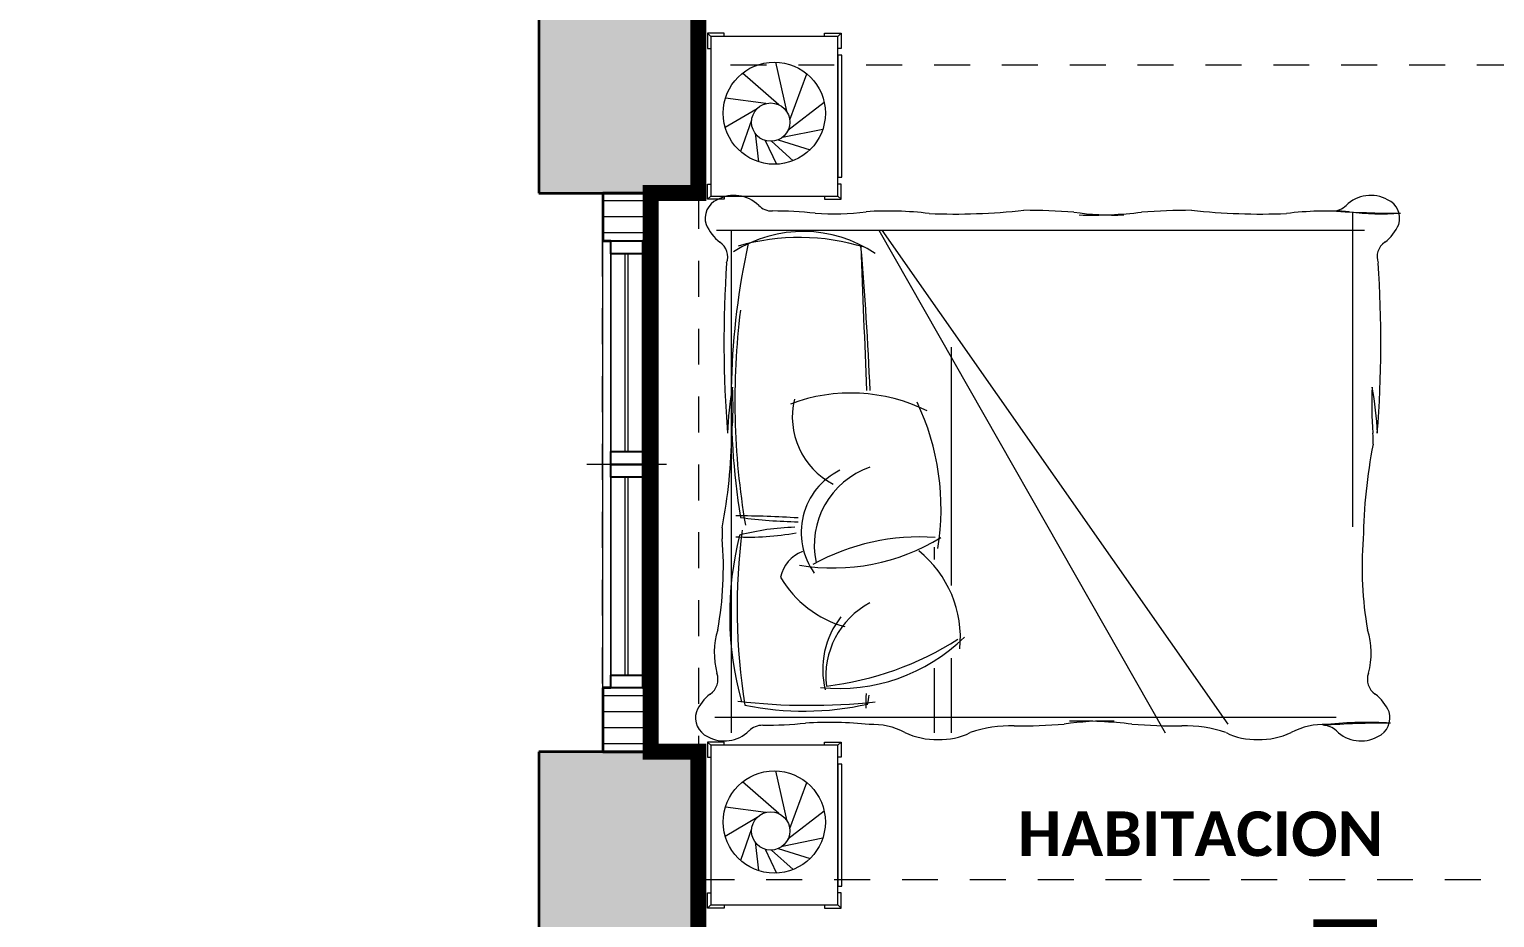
# Model space of a CAD drawing. Header units: metres. Extents: x -144 to 1000, y -717 to 29.
# Drawn here: x 640.159 to 644.747, y -560.234 to -557.451 of the extents above; entities that cross this region are included whole.
import ezdxf

# ---------------------------------------------------------------- set-up
doc = ezdxf.new("R2010")
doc.units = ezdxf.units.M
doc.linetypes.add('basculante modificado', pattern=[0.18, 0.1125, -0.0675])
doc.layers.get('0').update_dxf_attribs({"color": 1})
doc.layers.add('00-MEDICION', color=30, linetype='Continuous')
for name, color, linetype, lineweight in [('A-DETL', 1, 'Continuous', 9), ('A-DETL-GENF', 1, 'Continuous', 9), ('A-GLAZ', 1, 'Continuous', 9), ('A-WALL', 4, 'Continuous', 9), ('G-ANNO-TEXT', 2, 'Continuous', 9), ('I-FURN', 2, 'Continuous', 9), ('S-COLS', 7, 'Continuous', 9)]:
    doc.layers.add(name, color=color, linetype=linetype, lineweight=lineweight)
doc.layers.add('A-WALL-PATT', color=7, linetype='Continuous', lineweight=35, true_color=0x9c9c9c)
doc.styles.add('Calibri_B', font='calibrib.ttf', dxfattribs={"height": 0.165})

# ---------------------------------------------------------------- blocks, each defined once
blk = doc.blocks.new('A')
at = {"layer": 'S-COLS', "true_color": 0x5b5b5b}
h = blk.add_hatch(color=251, dxfattribs=at)
h.paths.add_polyline_path([(659.0008, -507.3486), (659.0008, -506.4486), (658.5008, -506.4486), (658.5008, -507.3486), (658.91, -507.3486)])
h.paths.add_polyline_path([(640.762, -507.3486), (641.201, -507.3486), (641.201, -506.4486), (640.701, -506.4486), (640.701, -507.3486), (640.7571, -507.3486)])
h.paths.add_polyline_path([(648.401, -507.3485), (648.901, -507.3485), (648.901, -506.4485), (648.401, -506.4485), (648.401, -507.2508)])
h.paths.add_polyline_path([(648.401, -499.6485), (648.901, -499.6485), (648.901, -498.7485), (648.401, -498.7485), (648.401, -499.4985)])
h.paths.add_polyline_path([(644.6008, -499.6485), (646.601, -499.6485), (646.6006, -499.1486), (644.9008, -499.1486), (644.9008, -496.9986), (646.6011, -496.9986), (646.6006, -496.4986), (644.6008, -496.4986), (644.6008, -499.5013)])
h.paths.add_polyline_path([(641.201, -499.6485), (641.201, -498.9486), (640.701, -498.9486), (640.701, -499.6485), (640.9884, -499.6485)])
h.paths.add_polyline_path([(655.2011, -499.6485), (655.2011, -496.4985), (654.7011, -496.4985), (654.7011, -499.6485), (655.112, -499.6485)])
h.paths.add_polyline_path([(659.0011, -499.6485), (659.0011, -498.9486), (658.6011, -498.9486), (658.6011, -499.6485)])
h.paths.add_polyline_path([(648.4011, -497.3986), (648.9011, -497.3986), (648.9011, -496.4986), (648.4011, -496.4986), (648.4011, -496.5279)])
h.paths.add_polyline_path([(641.2008, -497.1986), (641.2008, -496.4975), (640.7008, -496.4986), (640.7008, -497.1986), (640.9884, -497.1986)])
h.paths.add_polyline_path([(659.0011, -497.1986), (659.0011, -496.4975), (658.6011, -496.4975), (658.6011, -497.1986), (658.8767, -497.1986)])
h.paths.add_polyline_path([(658.501, -488.4986), (659.001, -488.4986), (659.001, -487.5986), (658.501, -487.5986), (658.501, -487.7238)])
h.paths.add_polyline_path([(648.476, -488.4986), (648.901, -488.4986), (648.901, -487.5986), (648.401, -487.5986), (648.401, -488.4986)])
h.paths.add_polyline_path([(641.801, -487.8986), (641.801, -487.3986), (640.901, -487.3986), (640.901, -487.8986), (641.6261, -487.8986)])
at = {"layer": 'A-DETL', "color": 7, "linetype": 'basculante modificado'}
for p, q in [((644.601, -496.7986), (641.2008, -496.7986)), ((640.9006, -498.9471), (640.9006, -497.1986)), ((641.2006, -497.1986), (641.2006, -498.9471)), ((641.2006, -499.3485), (644.601, -499.3485))]:
    blk.add_line(p, q, dxfattribs=at)
at = {"layer": 'A-DETL-GENF', "lineweight": 25}
for p, q in [((640.9258, -497.3886), (640.9258, -497.3486)), ((640.9258, -497.3486), (641.0258, -497.3486)), ((641.0258, -497.3486), (641.0258, -497.3886)), ((641.0258, -497.3886), (640.9258, -497.3886)), ((640.9258, -498.0486), (640.9258, -498.0086)), ((640.9258, -498.0086), (641.0258, -498.0086)), ((641.0258, -498.0086), (641.0258, -498.0486)), ((641.0258, -498.0486), (640.9258, -498.0486)), ((640.9258, -498.0886), (640.9258, -498.0486)), ((640.9258, -498.0486), (641.0258, -498.0486)), ((641.0258, -498.0886), (640.9258, -498.0886)), ((641.0258, -498.0486), (641.0258, -498.0886)), ((640.9258, -498.7486), (640.9258, -498.7086)), ((640.9258, -498.7086), (641.0258, -498.7086)), ((641.0258, -498.7086), (641.0258, -498.7486)), ((641.0258, -498.7486), (640.9258, -498.7486))]:
    blk.add_line(p, q, dxfattribs=at)
at = {"layer": 'A-DETL-GENF'}
for p, q in [((640.9258, -498.0086), (640.9258, -497.3886)), ((640.9708, -498.0086), (640.9708, -497.3886)), ((640.9808, -498.0086), (640.9808, -497.3886)), ((641.0258, -498.0086), (641.0258, -497.3886)), ((640.9258, -498.7086), (640.9258, -498.0886)), ((640.9708, -498.7086), (640.9708, -498.0886)), ((640.9808, -498.7086), (640.9808, -498.0886)), ((641.0258, -498.7086), (641.0258, -498.0886))]:
    blk.add_line(p, q, dxfattribs=at)
at = {"layer": 'A-GLAZ'}
for p, q in [((640.9258, -497.3486), (641.0258, -497.3486)), ((640.9258, -497.3486), (640.9258, -498.0486)), ((641.0258, -498.0486), (641.0258, -497.3486)), ((641.1008, -498.0486), (640.8508, -498.0486)), ((640.9258, -498.0486), (641.0258, -498.0486)), ((640.9258, -498.0486), (641.0258, -498.0486)), ((640.9258, -498.0486), (640.9258, -498.7486)), ((641.0258, -498.7486), (641.0258, -498.0486)), ((640.9258, -498.7486), (641.0258, -498.7486))]:
    blk.add_line(p, q, dxfattribs=at)
at = {"layer": 'A-WALL', "lineweight": 35}
for p, q in [((640.9008, -497.1986), (640.9008, -497.3486)), ((641.0508, -497.1986), (640.9008, -497.1986)), ((641.0508, -497.3486), (641.0508, -497.1986)), ((640.9008, -497.3486), (640.9258, -497.3486)), ((641.0258, -497.3486), (641.0508, -497.3486)), ((640.9008, -498.7486), (640.9008, -498.9486)), ((640.9258, -498.7486), (640.9008, -498.7486)), ((641.0508, -498.7486), (641.0258, -498.7486)), ((641.0508, -498.9486), (641.0508, -498.7486)), ((640.9008, -498.9486), (641.0508, -498.9486))]:
    blk.add_line(p, q, dxfattribs=at)
at = {"layer": 'A-WALL'}
for p, q in [((640.9008, -498.7486), (640.9008, -497.3486)), ((641.0508, -497.3486), (641.0508, -498.7486))]:
    blk.add_line(p, q, dxfattribs=at)
at = {"layer": 'A-WALL-PATT', "color": 8, "lineweight": 5, "true_color": 0x727272}
for p, q in [((641.0508, -497.2236), (640.9008, -497.2236)), ((641.0508, -497.2736), (640.9008, -497.2736)), ((641.0508, -497.3236), (640.9008, -497.3236)), ((641.0508, -498.7736), (640.9008, -498.7736)), ((641.0508, -498.8236), (640.9008, -498.8236)), ((641.0508, -498.8736), (640.9008, -498.8736)), ((641.0508, -498.9236), (640.9008, -498.9236))]:
    blk.add_line(p, q, dxfattribs=at)
at = {"layer": 'I-FURN'}
for p, q in [((641.2287, -496.6983), (641.2397, -496.7083)), ((641.2287, -496.6983), (641.2287, -496.746)), ((641.2811, -496.6983), (641.2287, -496.6983)), ((641.2397, -496.7083), (641.2397, -497.2083)), ((641.6368, -496.7083), (641.2397, -496.7083)), ((641.2811, -496.7083), (641.2811, -496.6983)), ((641.5954, -496.6983), (641.6477, -496.6983)), ((641.5954, -496.7083), (641.5954, -496.6983)), ((641.6368, -496.7083), (641.6477, -496.6983)), ((641.6368, -497.2083), (641.6368, -496.7083)), ((641.6477, -496.6983), (641.6477, -496.746)), ((641.2287, -496.746), (641.2397, -496.746)), ((641.6477, -496.746), (641.6368, -496.746)), ((641.4786, -496.9463), (641.4432, -496.7887)), ((641.6368, -496.7672), (641.6368, -497.1494)), ((641.6496, -496.7672), (641.6368, -496.7672)), ((641.6496, -497.1494), (641.6496, -496.7672)), ((641.4526, -496.9225), (641.3389, -496.8231)), ((641.4864, -496.9693), (641.5402, -496.8255)), ((641.3841, -496.9347), (641.2845, -496.9937)), ((641.4116, -496.9187), (641.2851, -496.9018)), ((641.4804, -497.0013), (641.5942, -496.9137)), ((641.3672, -496.97), (641.3325, -497.069)), ((641.3779, -497.0114), (641.3884, -497.1009)), ((641.41, -497.0343), (641.4455, -497.1086)), ((641.4502, -497.032), (641.55, -497.0631)), ((641.4636, -497.0242), (641.5901, -496.9988)), ((641.4291, -497.0367), (641.4968, -497.0979)), ((641.2287, -497.1706), (641.2397, -497.1706)), ((641.2287, -497.2182), (641.2287, -497.1706)), ((641.6368, -497.1494), (641.6496, -497.1494)), ((641.6477, -497.1706), (641.6368, -497.1706)), ((641.6477, -497.2182), (641.6477, -497.1706)), ((641.2287, -497.2182), (641.2397, -497.2083)), ((641.2811, -497.2182), (641.2287, -497.2182)), ((641.2397, -497.2083), (641.6368, -497.2083)), ((641.2811, -497.2083), (641.2811, -497.2182)), ((641.5954, -497.2083), (641.5954, -497.2182)), ((641.5954, -497.2182), (641.6477, -497.2182)), ((641.6477, -497.2182), (641.6368, -497.2083)), ((643.2484, -497.2604), (643.2484, -498.2444)), ((641.2567, -497.3155), (643.2865, -497.3155)), ((641.3029, -497.3155), (641.3029, -498.7603)), ((641.7653, -497.3155), (642.6617, -498.8893)), ((641.7753, -497.3155), (642.8587, -498.8624)), ((641.9918, -497.6819), (641.9918, -498.4282)), ((641.3029, -498.2444), (641.3029, -498.8893)), ((641.9388, -498.3074), (641.9388, -498.346)), ((641.9388, -498.6866), (641.9388, -498.8893)), ((641.9918, -498.655), (641.9918, -498.8893)), ((641.2518, -498.8405), (643.1978, -498.8405)), ((641.2287, -498.9181), (641.2397, -498.928)), ((641.2287, -498.9181), (641.2287, -498.9657)), ((641.2811, -498.9181), (641.2287, -498.9181)), ((641.2397, -498.928), (641.2397, -499.428)), ((641.6368, -498.928), (641.2397, -498.928)), ((641.2811, -498.928), (641.2811, -498.9181)), ((641.5954, -498.9181), (641.6477, -498.9181)), ((641.5954, -498.928), (641.5954, -498.9181)), ((641.6477, -498.9181), (641.6368, -498.928)), ((641.6368, -499.428), (641.6368, -498.928)), ((641.6477, -498.9181), (641.6477, -498.9657)), ((641.2287, -498.9657), (641.2397, -498.9657)), ((641.4786, -499.1661), (641.4432, -499.0084)), ((641.6477, -498.9657), (641.6368, -498.9657)), ((641.6368, -498.9869), (641.6368, -499.3691)), ((641.6496, -498.9869), (641.6368, -498.9869)), ((641.6496, -499.3691), (641.6496, -498.9869)), ((641.4526, -499.1422), (641.3389, -499.0429)), ((641.4864, -499.189), (641.5402, -499.0452)), ((641.4116, -499.1384), (641.2851, -499.1216)), ((641.4804, -499.2211), (641.5942, -499.1334)), ((641.3841, -499.1544), (641.2845, -499.2134)), ((641.3672, -499.1897), (641.3325, -499.2887)), ((641.3779, -499.2311), (641.3884, -499.3206)), ((641.4636, -499.2439), (641.5901, -499.2185)), ((641.41, -499.254), (641.4455, -499.3283)), ((641.4291, -499.2564), (641.4968, -499.3176)), ((641.4502, -499.2517), (641.55, -499.2828)), ((641.6368, -499.3691), (641.6496, -499.3691)), ((641.2287, -499.3903), (641.2397, -499.3903)), ((641.2287, -499.4379), (641.2287, -499.3903)), ((641.6477, -499.3903), (641.6368, -499.3903)), ((641.6477, -499.4379), (641.6477, -499.3903)), ((641.2287, -499.4379), (641.2397, -499.428)), ((641.2811, -499.4379), (641.2287, -499.4379)), ((641.2397, -499.428), (641.6368, -499.428)), ((641.2811, -499.428), (641.2811, -499.4379)), ((641.5954, -499.428), (641.5954, -499.4379)), ((641.5954, -499.4379), (641.6477, -499.4379)), ((641.6477, -499.4379), (641.6368, -499.428))]:
    blk.add_line(p, q, dxfattribs=at)
for centre, radius in [((641.4381, -496.9487), 0.16), ((641.4269, -496.9767), 0.06), ((641.4381, -499.1685), 0.16), ((641.4269, -499.1965), 0.06)]:
    blk.add_circle(centre, radius, dxfattribs=at)
for centre, radius, start, end in [((641.3124, -497.3165), 0.1105, 45.7841, 118.7213), ((643.3057, -497.3165), 0.1105, 61.2787, 134.2159), ((641.2861, -497.2781), 0.0644, 114.6552, 197.0582), ((641.4308, -497.1977), 0.0572, 223.7565, 271.4444), ((641.4331, -498.5225), 1.2676, 83.9678, 90.0408), ((641.6229, -496.4886), 0.7754, 265.8141, 277.6479), ((641.7938, -498.3466), 1.0916, 83.2091, 93.5535), ((642.0059, -495.2825), 1.9819, 267.5987, 276.2011), ((642.2096, -499.6265), 2.3738, 85.9688, 89.7495), ((642.5036, -496.3901), 0.8777, 261.6773, 271.923), ((642.4298, -495.902), 1.3659, 268.4575, 276.6698), ((642.7553, -499.6265), 2.3738, 90.2505, 94.0312), ((642.959, -495.2825), 1.9819, 263.7989, 272.4013), ((643.1711, -498.3466), 1.0916, 86.4465, 96.7909), ((643.1873, -497.1977), 0.0572, 268.5556, 316.2435), ((643.3971, -494.0787), 3.1832, 266.1944, 270.0265), ((643.342, -496.4886), 0.7754, 262.3521, 274.1859), ((643.3319, -497.2781), 0.0644, 342.9418, 65.3448), ((641.3567, -497.239), 0.1443, 203.7061, 231.956), ((643.2614, -497.239), 0.1443, 308.044, 336.2939), ((641.2364, -497.3989), 0.0559, 340.2311, 55.8644), ((643.6002, -497.8492), 2.2972, 167.6192, 189.1562), ((641.5284, -497.7248), 0.4055, 56.1664, 122.49), ((641.5167, -498.0283), 0.6905, 72.8591, 106.0737), ((643.3817, -497.3989), 0.0559, 124.1356, 199.7689), ((706.0652, -495.0185), 64.3987, 182.088342, 182.490604), ((630.6914, -498.2877), 11.0568, 2.44004, 4.78531), ((644.9636, -497.6663), 3.683, 176.1316, 184.4267), ((639.6544, -497.6663), 3.683, 355.5733, 3.8684), ((643.6354, -497.8493), 2.3207, 172.9859, 189.6715), ((642.3065, -497.9888), 1.0156, 169.6685, 177.8399), ((640.3349, -497.8647), 0.9742, 354.9426, 3.4165), ((644.2831, -497.8647), 0.9742, 176.5835, 185.0474), ((642.3116, -497.9888), 1.0156, 2.1601, 10.3315), ((641.6778, -498.3599), 0.5349, 63.4974, 110.6974), ((641.7328, -497.8996), 0.2382, 166.5097, 242.2958), ((641.1746, -498.1882), 0.7857, 350.9394, 25.2191), ((639.6277, -497.926), 1.6778, 348.9775, 359.1523), ((642.4654, -497.976), 0.8477, 359.3603, 1.7242), ((644.9599, -498.3062), 1.6778, 168.9775, 179.1654), ((641.7394, -498.262), 0.2171, 116.1579, 215.8329), ((641.8223, -498.3024), 0.2591, 109.1658, 191.9587), ((641.3125, -501.2483), 3.0385, 86.2238, 89.8937), ((641.5387, -496.6584), 1.57, 262.4467, 269.0553), ((642.1222, -498.2563), 0.8477, 179.3603, 181.7242), ((642.3111, -498.5195), 1.0127, 165.7546, 195.5344), ((641.3605, -497.4984), 0.778, 266.877, 280.8333), ((643.2798, -498.4982), 1.9579, 172.8391, 188.9331), ((641.5237, -499.0128), 0.7676, 91.6124, 104.6566), ((640.3045, -498.3675), 0.9742, 356.5835, 5.0474), ((641.6208, -497.7212), 0.6518, 260.8023, 301.3458), ((641.8922, -498.9638), 0.6879, 85.8503, 118.9544), ((641.6727, -498.5913), 0.3482, 354.3187, 51.2722), ((644.2527, -498.3675), 0.9742, 174.9526, 183.4165), ((641.5674, -498.4254), 0.1121, 111.6793, 167.8243), ((641.7487, -498.2318), 0.3369, 210.2878, 254.5982), ((640.3045, -498.388), 0.9731, 349.4443, 357.7924), ((644.2527, -498.388), 0.9731, 182.2076, 190.5557), ((641.8591, -498.7116), 0.2596, 117.9999, 186.8874), ((641.8584, -498.6914), 0.2687, 141.9188, 193.6704), ((641.4964, -498.639), 0.2462, 162.8192, 195.0013), ((641.6398, -498.1887), 0.5616, 264.187, 314.4731), ((641.4883, -497.7754), 0.9739, 276.6646, 302.6196), ((643.0608, -498.639), 0.2462, 344.9987, 17.1808), ((641.2059, -498.7217), 0.0559, 304.1356, 19.7689), ((643.3512, -498.7217), 0.0559, 160.2311, 235.8644), ((641.3263, -498.8816), 0.1443, 128.044, 156.2939), ((643.779, -498.8254), 2.0543, 178.35, 179.6152), ((640.1332, -498.5076), 1.6237, 349.6594, 350.6708), ((643.2309, -498.8816), 0.1443, 23.7061, 51.956), ((641.2557, -498.8425), 0.0644, 162.9418, 245.3448), ((641.549, -496.8077), 1.9954, 263.5293, 275.9065), ((641.5308, -497.9115), 0.9098, 258.2565, 282.6825), ((643.3015, -498.8425), 0.0644, 294.6552, 17.0582), ((641.4004, -498.9229), 0.0572, 88.5556, 136.2435), ((641.4027, -497.598), 1.2676, 269.9592, 276.0322), ((641.6066, -500.0669), 1.2103, 83.88, 93.3505), ((641.7465, -499.0815), 0.2183, 62.5424, 92.8438), ((642.1745, -499.2381), 0.3706, 87.672, 109.3936), ((642.1792, -496.494), 2.3738, 270.2505, 274.0312), ((642.4731, -499.7304), 0.8777, 88.077, 98.3227), ((642.3993, -500.2186), 1.3659, 83.3302, 91.5425), ((642.7249, -496.494), 2.3738, 265.9688, 269.7495), ((642.7295, -499.2381), 0.3706, 70.6064, 92.328), ((643.1575, -499.0815), 0.2183, 87.1562, 117.4576), ((643.3667, -502.0419), 3.1832, 89.9735, 93.8056), ((643.1568, -498.9229), 0.0572, 43.7565, 91.4444), ((643.2974, -500.0669), 1.2103, 86.6495, 96.12), ((641.2819, -498.8041), 0.1105, 241.2787, 314.2159), ((641.9436, -498.6912), 0.219, 243.8724, 272.0368), ((641.9606, -498.7099), 0.2003, 267.3508, 296.953), ((642.9434, -498.7099), 0.2003, 243.047, 272.6492), ((642.9604, -498.6912), 0.219, 267.9632, 296.1276), ((643.2752, -498.8041), 0.1105, 225.7841, 298.7213)]:
    blk.add_arc(centre, radius, start, end, dxfattribs=at)
at = {"layer": 'S-COLS', "lineweight": 35}
for p, q in [((640.7008, -496.4975), (640.7008, -497.1986)), ((641.2008, -497.1986), (641.2008, -496.4975)), ((640.7008, -497.1986), (641.2008, -497.1986)), ((641.201, -498.9486), (640.701, -498.9486)), ((640.701, -498.9486), (640.701, -499.6485)), ((641.201, -499.6485), (641.201, -498.9486))]:
    blk.add_line(p, q, dxfattribs=at)
at = {"layer": 'G-ANNO-TEXT', "style": 'Calibri_B'}
blk.add_text('HABITACION', height=0.14, dxfattribs=at).set_placement((642.2011, -499.2753))

msp = doc.modelspace()

# ---------------------------------------------------------------- linework, layer by layer
at = {"layer": '00-MEDICION', "const_width": 0.05}
msp.add_lwpolyline([(639.9542, -560.414), (641.9544, -560.414), (642.104, -560.414), (642.104, -561.164), (642.254, -561.164), (642.254, -561.0641), (644.454, -561.064), (644.454, -560.914), (644.354, -560.914), (644.354, -560.2639), (644.204, -560.2639), (644.204, -560.914), (642.254, -560.9141), (642.254, -559.714), (642.1042, -559.714), (642.1042, -557.964), (642.254, -557.964), (642.254, -557.413)], dxfattribs=at)

# ---------------------------------------------------------------- block references
at = {"color": 3}
msp.add_blockref('A', (1.0534, -60.7655), dxfattribs=at)

doc.saveas('drawing.dxf')
